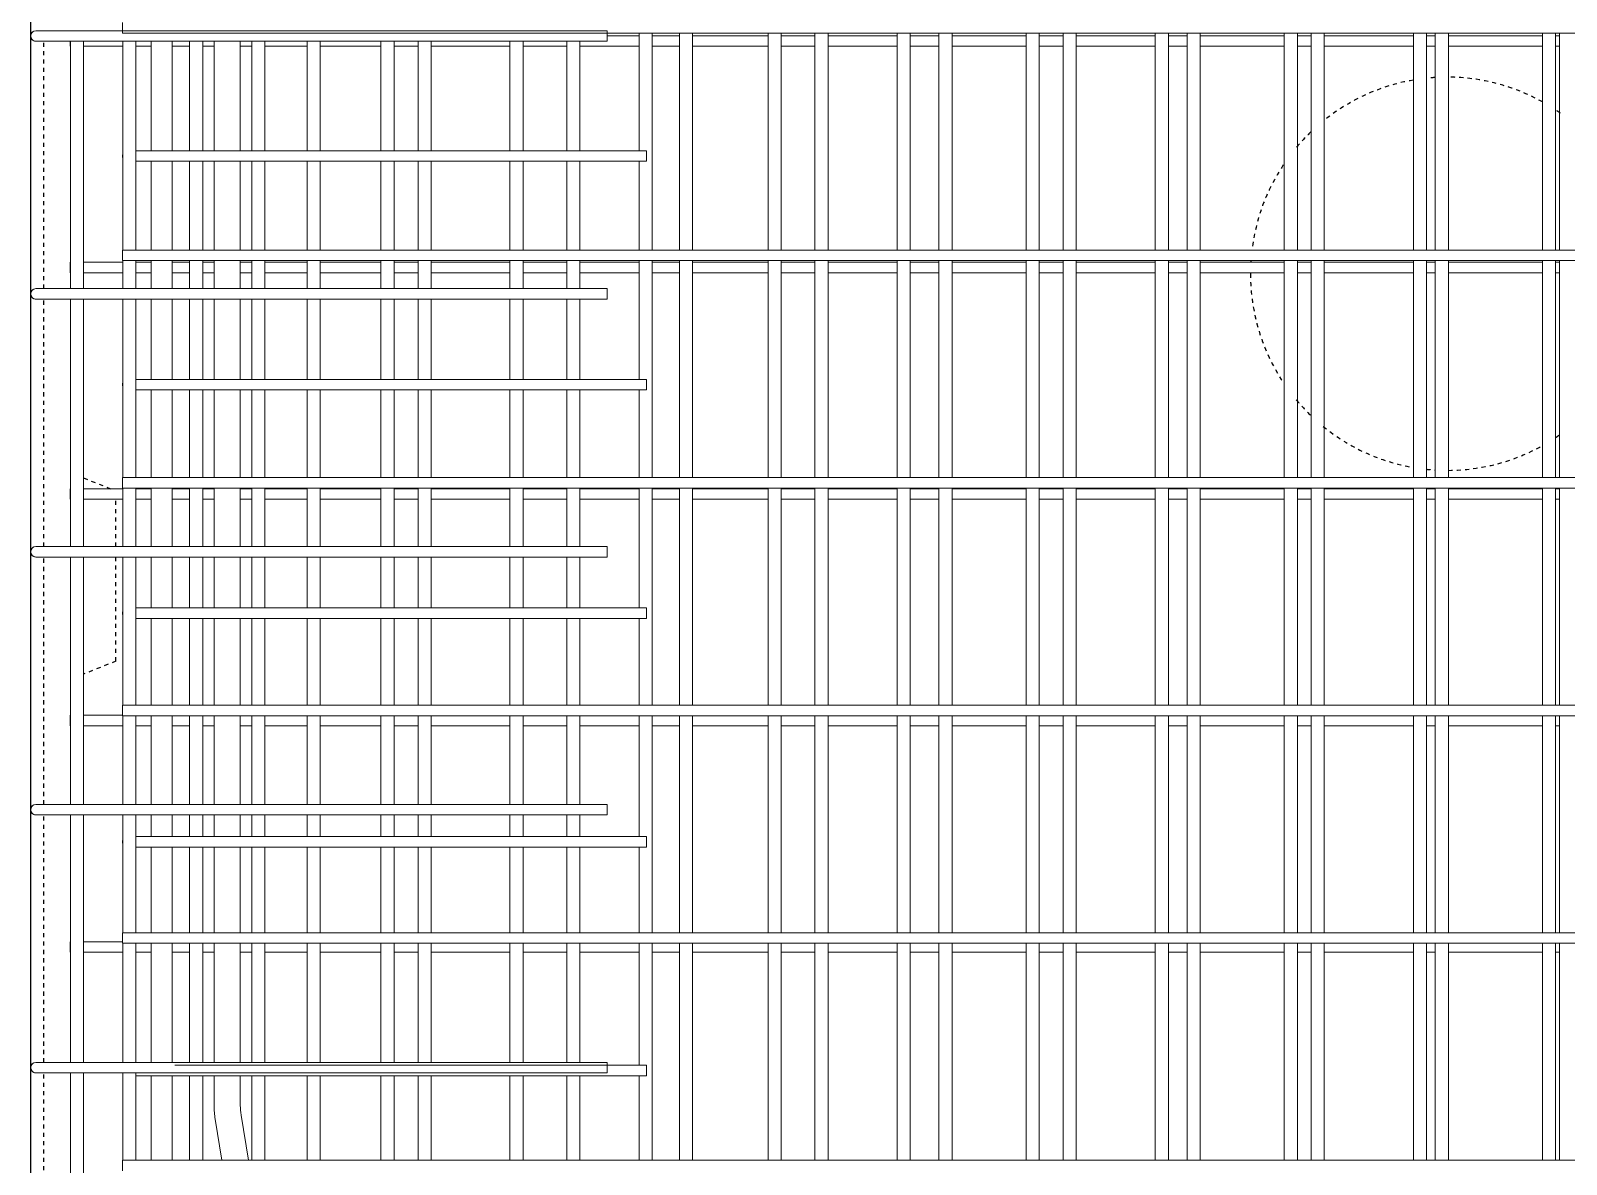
# Model space of a CAD drawing. Header units: millimetres. Extents: x -7118 to 5307, y -2677 to 10400.
# Drawn here: x -4296 to -3124, y 29 to 894 of the extents above; entities that cross this region are included whole.
import ezdxf

# ---------------------------------------------------------------- set-up
doc = ezdxf.new("R2010")
doc.units = ezdxf.units.MM
doc.linetypes.add('Dash', pattern=[6.36, 3.18, -3.18])
for name, color, linetype, lineweight in [('A-WALL', 113, 'Continuous', 25), ('A-WALL-HDLN', 110, 'Dash', 25), ('S-RBAR', 171, 'Continuous', 18)]:
    doc.layers.add(name, color=color, linetype=linetype, lineweight=lineweight)

msp = doc.modelspace()

# ---------------------------------------------------------------- linework, layer by layer
at = {"layer": 'A-WALL'}
msp.add_line((-4296.19617, -1395), (-4296.19617, 7060), dxfattribs=at)
at = {"layer": 'A-WALL-HDLN'}
for p, q in [((-4286.19359, 696.77778), (-4286.19359, 885.55556)), ((-4286.19359, 500), (-4286.19359, 688.77778)), ((-4255.84482, 552.35946), (-4235.18655, 544.09615)), ((-4231.19617, 500), (-4231.19617, 536.09615)), ((-4286.19359, 303.22222), (-4286.19359, 492)), ((-4231.19617, 412.5), (-4231.19617, 492)), ((-4231.19617, 412.5), (-4255.84482, 402.64054)), ((-4286.19359, 106.44444), (-4286.19359, 295.22222)), ((-4286.19359, -90.33333), (-4286.19359, 98.44444))]:
    msp.add_line(p, q, dxfattribs=at)
for start, end in [(99.92037944, 129.00152935), (93.45417978, 96.05667613), (60.90014315, 89.59047648), (54.80334377, 56.21981178), (133.82995648, 140.10618044), (146.39870918, 173.03242745), (176.12339009, 176.5989228), (179.68988545, 180), (180, 213.60129082), (219.89381956, 226.17004352), (230.99847065, 260.07962056), (270.40952352, 299.09985685), (303.78018822, 305.19665623), (263.94332387, 266.54582022)]:
    msp.add_arc((-3215.17501, 708.12044), 150, start, end, dxfattribs=at)
at = {"layer": 'S-RBAR'}
for p, q in [((-4272.19617, 893.55556), (-4292.19617, 893.55556)), ((-4272.19617, 893.55556), (-3856.19617, 893.55556)), ((-4226.19617, 891.75), (-4226.19617, 899.75)), ((-4226.19617, 891.75), (-2591.19617, 891.75)), ((-3856.19617, 885.55556), (-3856.19617, 893.55556)), ((-3831.87999, 801.94118), (-3831.87999, 891.75)), ((-3821.87999, 726.15385), (-3821.87999, 891.75)), ((-3801.0813, 726.15385), (-3801.0813, 891.75)), ((-3791.0813, 726.15385), (-3791.0813, 891.75)), ((-3733.37513, 726.15385), (-3733.37513, 891.75)), ((-3723.37513, 726.15385), (-3723.37513, 891.75)), ((-3697.6286, 726.15385), (-3697.6286, 891.75)), ((-3687.6286, 726.15385), (-3687.6286, 891.75)), ((-3634.87027, 726.15385), (-3634.87027, 891.75)), ((-3624.87027, 726.15385), (-3624.87027, 891.75)), ((-3602.9259, 726.15385), (-3602.9259, 891.75)), ((-3592.9259, 726.15385), (-3592.9259, 891.75)), ((-3536.36542, 726.15385), (-3536.36542, 891.75)), ((-3526.36542, 726.15385), (-3526.36542, 891.75)), ((-3508.2232, 726.15385), (-3508.2232, 891.75)), ((-3498.2232, 726.15385), (-3498.2232, 891.75)), ((-3437.86056, 726.15385), (-3437.86056, 891.75)), ((-3427.86056, 726.15385), (-3427.86056, 891.75)), ((-3413.52049, 726.15385), (-3413.52049, 891.75)), ((-3403.52049, 726.15385), (-3403.52049, 891.75)), ((-3339.3557, 726.15385), (-3339.3557, 891.75)), ((-3329.3557, 726.15385), (-3329.3557, 891.75)), ((-3318.81779, 726.15385), (-3318.81779, 891.75)), ((-3308.81779, 726.15385), (-3308.81779, 891.75)), ((-3240.85084, 726.15385), (-3240.85084, 891.75)), ((-3230.85084, 726.15385), (-3230.85084, 891.75)), ((-3224.11509, 726.15385), (-3224.11509, 891.75)), ((-3214.11509, 726.15385), (-3214.11509, 891.75)), ((-3142.34599, 726.15385), (-3142.34599, 891.75)), ((-3132.34599, 726.15385), (-3132.34599, 891.75)), ((-3129.41239, 726.15385), (-3129.41239, 891.75)), ((-4272.19617, 885.55556), (-4292.19617, 885.55556)), ((-4272.19617, 885.55556), (-3856.19617, 885.55556)), ((-4266.19617, 881.75), (-4266.19617, 885.55556)), ((-4265.84482, 696.77778), (-4265.84482, 885.55556)), ((-4255.84482, 696.77778), (-4255.84482, 885.55556)), ((-4255.84482, 881.75), (-4225.89942, 881.75)), ((-4225.89942, 726.15385), (-4225.89942, 885.55556)), ((-4215.89942, 726.15385), (-4215.89942, 885.55556)), ((-4215.89942, 881.75), (-4204.19617, 881.75)), ((-4204.19617, 801.94118), (-4204.19617, 885.55556)), ((-4188.19617, 801.94118), (-4188.19617, 885.55556)), ((-4188.19617, 881.75), (-4174.89211, 881.75)), ((-4174.89211, 801.94118), (-4174.89211, 885.55556)), ((-4164.89211, 801.94118), (-4164.89211, 885.55556)), ((-4164.89211, 881.75), (-4156.19617, 881.75)), ((-4156.19617, 801.94118), (-4156.19617, 885.55556)), ((-4136.19617, 801.94118), (-4136.19617, 885.55556)), ((-4136.19617, 881.75), (-4127.39456, 881.75)), ((-4127.39456, 801.94118), (-4127.39456, 885.55556)), ((-4117.39456, 801.94118), (-4117.39456, 885.55556)), ((-4117.39456, 881.75), (-4085.18941, 881.75)), ((-4085.18941, 801.94118), (-4085.18941, 885.55556)), ((-4075.18941, 801.94118), (-4075.18941, 885.55556)), ((-4075.18941, 881.75), (-4028.8897, 881.75)), ((-4028.8897, 801.94118), (-4028.8897, 885.55556)), ((-4018.8897, 801.94118), (-4018.8897, 885.55556)), ((-4018.8897, 881.75), (-4000.48671, 881.75)), ((-4000.48671, 801.94118), (-4000.48671, 885.55556)), ((-3990.48671, 801.94118), (-3990.48671, 885.55556)), ((-3990.48671, 881.75), (-3930.38485, 881.75)), ((-3930.38485, 801.94118), (-3930.38485, 885.55556)), ((-3920.38485, 801.94118), (-3920.38485, 885.55556)), ((-3920.38485, 881.75), (-3887.03401, 881.75)), ((-3887.03401, 801.94118), (-3887.03401, 885.55556)), ((-3877.03401, 801.94118), (-3877.03401, 885.55556)), ((-3877.03401, 881.75), (-3831.87999, 881.75)), ((-3856.19617, 889.75), (-3831.87999, 889.75)), ((-3821.87999, 889.75), (-3801.0813, 889.75)), ((-3821.87999, 881.75), (-3801.0813, 881.75)), ((-3791.0813, 889.75), (-3733.37513, 889.75)), ((-3791.0813, 881.75), (-3733.37513, 881.75)), ((-3723.37513, 889.75), (-3697.6286, 889.75)), ((-3723.37513, 881.75), (-3697.6286, 881.75)), ((-3687.6286, 889.75), (-3634.87027, 889.75)), ((-3687.6286, 881.75), (-3634.87027, 881.75)), ((-3624.87027, 889.75), (-3602.9259, 889.75)), ((-3624.87027, 881.75), (-3602.9259, 881.75)), ((-3592.9259, 889.75), (-3536.36542, 889.75)), ((-3592.9259, 881.75), (-3536.36542, 881.75)), ((-3526.36542, 889.75), (-3508.2232, 889.75)), ((-3526.36542, 881.75), (-3508.2232, 881.75)), ((-3498.2232, 889.75), (-3437.86056, 889.75)), ((-3498.2232, 881.75), (-3437.86056, 881.75)), ((-3427.86056, 889.75), (-3413.52049, 889.75)), ((-3427.86056, 881.75), (-3413.52049, 881.75)), ((-3403.52049, 889.75), (-3339.3557, 889.75)), ((-3403.52049, 881.75), (-3339.3557, 881.75)), ((-3329.3557, 889.75), (-3318.81779, 889.75)), ((-3329.3557, 881.75), (-3318.81779, 881.75)), ((-3308.81779, 889.75), (-3240.85084, 889.75)), ((-3308.81779, 881.75), (-3240.85084, 881.75)), ((-3230.85084, 889.75), (-3224.11509, 889.75)), ((-3230.85084, 881.75), (-3224.11509, 881.75)), ((-3214.11509, 889.75), (-3142.34599, 889.75)), ((-3214.11509, 881.75), (-3142.34599, 881.75)), ((-3132.34599, 889.75), (-3129.41239, 889.75)), ((-3132.34599, 881.75), (-3129.41239, 881.75)), ((-4186.19617, 801.94118), (-4216.26621, 801.94118)), ((-4186.19617, 801.94118), (-3826.19617, 801.94118)), ((-3826.19617, 793.94118), (-3826.19617, 801.94118)), ((-4186.19617, 793.94118), (-4216.26621, 793.94118)), ((-4204.19617, 726.15385), (-4204.19617, 793.94118)), ((-4188.19617, 726.15385), (-4188.19617, 793.94118)), ((-4186.19617, 793.94118), (-3826.19617, 793.94118)), ((-4174.89211, 726.15385), (-4174.89211, 793.94118)), ((-4164.89211, 726.15385), (-4164.89211, 793.94118)), ((-4156.19617, 726.15385), (-4156.19617, 793.94118)), ((-4136.19617, 726.15385), (-4136.19617, 793.94118)), ((-4127.39456, 726.15385), (-4127.39456, 793.94118)), ((-4117.39456, 726.15385), (-4117.39456, 793.94118)), ((-4085.18941, 726.15385), (-4085.18941, 793.94118)), ((-4075.18941, 726.15385), (-4075.18941, 793.94118)), ((-4028.8897, 726.15385), (-4028.8897, 793.94118)), ((-4018.8897, 726.15385), (-4018.8897, 793.94118)), ((-4000.48671, 726.15385), (-4000.48671, 793.94118)), ((-3990.48671, 726.15385), (-3990.48671, 793.94118)), ((-3930.38485, 726.15385), (-3930.38485, 793.94118)), ((-3920.38485, 726.15385), (-3920.38485, 793.94118)), ((-3887.03401, 726.15385), (-3887.03401, 793.94118)), ((-3877.03401, 726.15385), (-3877.03401, 793.94118)), ((-3831.87999, 726.15385), (-3831.87999, 793.94118)), ((-4266.19617, 708.92308), (-4266.19617, 716.92308)), ((-4255.84482, 716.92308), (-4225.89942, 716.92308)), ((-4226.19617, 726.15385), (-2591.19617, 726.15385)), ((-4226.19617, 718.15385), (-4226.19617, 726.15385)), ((-4226.19617, 718.15385), (-2591.19617, 718.15385)), ((-4225.89942, 696.77778), (-4225.89942, 718.15385)), ((-4215.89942, 696.77778), (-4215.89942, 718.15385)), ((-4215.89942, 716.92308), (-4204.19617, 716.92308)), ((-4204.19617, 696.77778), (-4204.19617, 718.15385)), ((-4188.19617, 696.77778), (-4188.19617, 718.15385)), ((-4188.19617, 716.92308), (-4174.89211, 716.92308)), ((-4174.89211, 696.77778), (-4174.89211, 718.15385)), ((-4164.89211, 696.77778), (-4164.89211, 718.15385)), ((-4164.89211, 716.92308), (-4156.19617, 716.92308)), ((-4156.19617, 696.77778), (-4156.19617, 718.15385)), ((-4136.19617, 696.77778), (-4136.19617, 718.15385)), ((-4136.19617, 716.92308), (-4127.39456, 716.92308)), ((-4127.39456, 696.77778), (-4127.39456, 718.15385)), ((-4117.39456, 696.77778), (-4117.39456, 718.15385)), ((-4117.39456, 716.92308), (-4085.18941, 716.92308)), ((-4085.18941, 696.77778), (-4085.18941, 718.15385)), ((-4075.18941, 696.77778), (-4075.18941, 718.15385)), ((-4075.18941, 716.92308), (-4028.8897, 716.92308)), ((-4028.8897, 696.77778), (-4028.8897, 718.15385)), ((-4018.8897, 696.77778), (-4018.8897, 718.15385)), ((-4018.8897, 716.92308), (-4000.48671, 716.92308)), ((-4000.48671, 696.77778), (-4000.48671, 718.15385)), ((-3990.48671, 696.77778), (-3990.48671, 718.15385)), ((-3990.48671, 716.92308), (-3930.38485, 716.92308)), ((-3930.38485, 696.77778), (-3930.38485, 718.15385)), ((-3920.38485, 696.77778), (-3920.38485, 718.15385)), ((-3920.38485, 716.92308), (-3887.03401, 716.92308)), ((-3887.03401, 696.77778), (-3887.03401, 718.15385)), ((-3877.03401, 696.77778), (-3877.03401, 718.15385)), ((-3877.03401, 716.92308), (-3831.87999, 716.92308)), ((-3831.87999, 627.52941), (-3831.87999, 718.15385)), ((-3821.87999, 552.55769), (-3821.87999, 718.15385)), ((-3821.87999, 716.92308), (-3801.0813, 716.92308)), ((-3801.0813, 552.55769), (-3801.0813, 718.15385)), ((-3791.0813, 552.55769), (-3791.0813, 718.15385)), ((-3791.0813, 716.92308), (-3733.37513, 716.92308)), ((-3733.37513, 552.55769), (-3733.37513, 718.15385)), ((-3723.37513, 552.55769), (-3723.37513, 718.15385)), ((-3723.37513, 716.92308), (-3697.6286, 716.92308)), ((-3697.6286, 552.55769), (-3697.6286, 718.15385)), ((-3687.6286, 552.55769), (-3687.6286, 718.15385)), ((-3687.6286, 716.92308), (-3634.87027, 716.92308)), ((-3634.87027, 552.55769), (-3634.87027, 718.15385)), ((-3624.87027, 552.55769), (-3624.87027, 718.15385)), ((-3624.87027, 716.92308), (-3602.9259, 716.92308)), ((-3602.9259, 552.55769), (-3602.9259, 718.15385)), ((-3592.9259, 552.55769), (-3592.9259, 718.15385)), ((-3592.9259, 716.92308), (-3536.36542, 716.92308)), ((-3536.36542, 552.55769), (-3536.36542, 718.15385)), ((-3526.36542, 552.55769), (-3526.36542, 718.15385)), ((-3526.36542, 716.92308), (-3508.2232, 716.92308)), ((-3508.2232, 552.55769), (-3508.2232, 718.15385)), ((-3498.2232, 552.55769), (-3498.2232, 718.15385)), ((-3498.2232, 716.92308), (-3437.86056, 716.92308)), ((-3437.86056, 552.55769), (-3437.86056, 718.15385)), ((-3427.86056, 552.55769), (-3427.86056, 718.15385)), ((-3427.86056, 716.92308), (-3413.52049, 716.92308)), ((-3413.52049, 552.55769), (-3413.52049, 718.15385)), ((-3403.52049, 552.55769), (-3403.52049, 718.15385)), ((-3403.52049, 716.92308), (-3339.3557, 716.92308)), ((-3339.3557, 552.55769), (-3339.3557, 718.15385)), ((-3329.3557, 552.55769), (-3329.3557, 718.15385)), ((-3329.3557, 716.92308), (-3318.81779, 716.92308)), ((-3318.81779, 552.55769), (-3318.81779, 718.15385)), ((-3308.81779, 552.55769), (-3308.81779, 718.15385)), ((-3308.81779, 716.92308), (-3240.85084, 716.92308)), ((-3240.85084, 552.55769), (-3240.85084, 718.15385)), ((-3230.85084, 552.55769), (-3230.85084, 718.15385)), ((-3230.85084, 716.92308), (-3224.11509, 716.92308)), ((-3224.11509, 552.55769), (-3224.11509, 718.15385)), ((-3214.11509, 552.55769), (-3214.11509, 718.15385)), ((-3214.11509, 716.92308), (-3142.34599, 716.92308)), ((-3142.34599, 552.55769), (-3142.34599, 718.15385)), ((-3132.34599, 552.55769), (-3132.34599, 718.15385)), ((-3132.34599, 716.92308), (-3129.41239, 716.92308)), ((-3129.41239, 552.55769), (-3129.41239, 718.15385)), ((-4255.84482, 708.92308), (-4225.89942, 708.92308)), ((-4215.89942, 708.92308), (-4204.19617, 708.92308)), ((-4188.19617, 708.92308), (-4174.89211, 708.92308)), ((-4164.89211, 708.92308), (-4156.19617, 708.92308)), ((-4136.19617, 708.92308), (-4127.39456, 708.92308)), ((-4117.39456, 708.92308), (-4085.18941, 708.92308)), ((-4075.18941, 708.92308), (-4028.8897, 708.92308)), ((-4018.8897, 708.92308), (-4000.48671, 708.92308)), ((-3990.48671, 708.92308), (-3930.38485, 708.92308)), ((-3920.38485, 708.92308), (-3887.03401, 708.92308)), ((-3877.03401, 708.92308), (-3831.87999, 708.92308)), ((-3821.87999, 708.92308), (-3801.0813, 708.92308)), ((-3791.0813, 708.92308), (-3733.37513, 708.92308)), ((-3723.37513, 708.92308), (-3697.6286, 708.92308)), ((-3687.6286, 708.92308), (-3634.87027, 708.92308)), ((-3624.87027, 708.92308), (-3602.9259, 708.92308)), ((-3592.9259, 708.92308), (-3536.36542, 708.92308)), ((-3526.36542, 708.92308), (-3508.2232, 708.92308)), ((-3498.2232, 708.92308), (-3437.86056, 708.92308)), ((-3427.86056, 708.92308), (-3413.52049, 708.92308)), ((-3403.52049, 708.92308), (-3339.3557, 708.92308)), ((-3329.3557, 708.92308), (-3318.81779, 708.92308)), ((-3308.81779, 708.92308), (-3240.85084, 708.92308)), ((-3230.85084, 708.92308), (-3224.11509, 708.92308)), ((-3214.11509, 708.92308), (-3142.34599, 708.92308)), ((-3132.34599, 708.92308), (-3129.41239, 708.92308)), ((-4272.19617, 696.77778), (-4292.19617, 696.77778)), ((-4272.19617, 696.77778), (-3856.19617, 696.77778)), ((-3856.19617, 688.77778), (-3856.19617, 696.77778)), ((-4272.19617, 688.77778), (-4292.19617, 688.77778)), ((-4272.19617, 688.77778), (-3856.19617, 688.77778)), ((-4265.84482, 500), (-4265.84482, 688.77778)), ((-4255.84482, 500), (-4255.84482, 688.77778)), ((-4225.89942, 552.55769), (-4225.89942, 688.77778)), ((-4215.89942, 552.55769), (-4215.89942, 688.77778)), ((-4204.19617, 627.52941), (-4204.19617, 688.77778)), ((-4188.19617, 627.52941), (-4188.19617, 688.77778)), ((-4174.89211, 627.52941), (-4174.89211, 688.77778)), ((-4164.89211, 627.52941), (-4164.89211, 688.77778)), ((-4156.19617, 627.52941), (-4156.19617, 688.77778)), ((-4136.19617, 627.52941), (-4136.19617, 688.77778)), ((-4127.39456, 627.52941), (-4127.39456, 688.77778)), ((-4117.39456, 627.52941), (-4117.39456, 688.77778)), ((-4085.18941, 627.52941), (-4085.18941, 688.77778)), ((-4075.18941, 627.52941), (-4075.18941, 688.77778)), ((-4028.8897, 627.52941), (-4028.8897, 688.77778)), ((-4018.8897, 627.52941), (-4018.8897, 688.77778)), ((-4000.48671, 627.52941), (-4000.48671, 688.77778)), ((-3990.48671, 627.52941), (-3990.48671, 688.77778)), ((-3930.38485, 627.52941), (-3930.38485, 688.77778)), ((-3920.38485, 627.52941), (-3920.38485, 688.77778)), ((-3887.03401, 627.52941), (-3887.03401, 688.77778)), ((-3877.03401, 627.52941), (-3877.03401, 688.77778)), ((-4186.19617, 627.52941), (-4216.26621, 627.52941)), ((-4186.19617, 627.52941), (-3826.19617, 627.52941)), ((-3826.19617, 619.52941), (-3826.19617, 627.52941)), ((-4186.19617, 619.52941), (-4216.26621, 619.52941)), ((-4204.19617, 552.55769), (-4204.19617, 619.52941)), ((-4188.19617, 552.55769), (-4188.19617, 619.52941)), ((-4186.19617, 619.52941), (-3826.19617, 619.52941)), ((-4174.89211, 552.55769), (-4174.89211, 619.52941)), ((-4164.89211, 552.55769), (-4164.89211, 619.52941)), ((-4156.19617, 552.55769), (-4156.19617, 619.52941)), ((-4136.19617, 552.55769), (-4136.19617, 619.52941)), ((-4127.39456, 552.55769), (-4127.39456, 619.52941)), ((-4117.39456, 552.55769), (-4117.39456, 619.52941)), ((-4085.18941, 552.55769), (-4085.18941, 619.52941)), ((-4075.18941, 552.55769), (-4075.18941, 619.52941)), ((-4028.8897, 552.55769), (-4028.8897, 619.52941)), ((-4018.8897, 552.55769), (-4018.8897, 619.52941)), ((-4000.48671, 552.55769), (-4000.48671, 619.52941)), ((-3990.48671, 552.55769), (-3990.48671, 619.52941)), ((-3930.38485, 552.55769), (-3930.38485, 619.52941)), ((-3920.38485, 552.55769), (-3920.38485, 619.52941)), ((-3887.03401, 552.55769), (-3887.03401, 619.52941)), ((-3877.03401, 552.55769), (-3877.03401, 619.52941)), ((-3831.87999, 552.55769), (-3831.87999, 619.52941)), ((-4226.19617, 552.55769), (-2591.19617, 552.55769)), ((-4226.19617, 544.55769), (-4226.19617, 552.55769)), ((-4266.19617, 536.09615), (-4266.19617, 544.09615)), ((-4255.84482, 544.09615), (-4225.89942, 544.09615)), ((-4226.19617, 544.55769), (-2591.19617, 544.55769)), ((-4225.89942, 500), (-4225.89942, 544.55769)), ((-4215.89942, 500), (-4215.89942, 544.55769)), ((-4215.89942, 544.09615), (-4204.19617, 544.09615)), ((-4204.19617, 500), (-4204.19617, 544.55769)), ((-4188.19617, 500), (-4188.19617, 544.55769)), ((-4188.19617, 544.09615), (-4174.89211, 544.09615)), ((-4174.89211, 500), (-4174.89211, 544.55769)), ((-4164.89211, 500), (-4164.89211, 544.55769)), ((-4164.89211, 544.09615), (-4156.19617, 544.09615)), ((-4156.19617, 500), (-4156.19617, 544.55769)), ((-4136.19617, 500), (-4136.19617, 544.55769)), ((-4136.19617, 544.09615), (-4127.39456, 544.09615)), ((-4127.39456, 500), (-4127.39456, 544.55769)), ((-4117.39456, 500), (-4117.39456, 544.55769)), ((-4117.39456, 544.09615), (-4085.18941, 544.09615)), ((-4085.18941, 500), (-4085.18941, 544.55769)), ((-4075.18941, 500), (-4075.18941, 544.55769)), ((-4075.18941, 544.09615), (-4028.8897, 544.09615)), ((-4028.8897, 500), (-4028.8897, 544.55769)), ((-4018.8897, 500), (-4018.8897, 544.55769)), ((-4018.8897, 544.09615), (-4000.48671, 544.09615)), ((-4000.48671, 500), (-4000.48671, 544.55769)), ((-3990.48671, 500), (-3990.48671, 544.55769)), ((-3990.48671, 544.09615), (-3930.38485, 544.09615)), ((-3930.38485, 500), (-3930.38485, 544.55769)), ((-3920.38485, 500), (-3920.38485, 544.55769)), ((-3920.38485, 544.09615), (-3887.03401, 544.09615)), ((-3887.03401, 500), (-3887.03401, 544.55769)), ((-3877.03401, 500), (-3877.03401, 544.55769)), ((-3877.03401, 544.09615), (-3831.87999, 544.09615)), ((-3831.87999, 453.11765), (-3831.87999, 544.55769)), ((-3821.87999, 378.96154), (-3821.87999, 544.55769)), ((-3821.87999, 544.09615), (-3801.0813, 544.09615)), ((-3801.0813, 378.96154), (-3801.0813, 544.55769)), ((-3791.0813, 378.96154), (-3791.0813, 544.55769)), ((-3791.0813, 544.09615), (-3733.37513, 544.09615)), ((-3733.37513, 378.96154), (-3733.37513, 544.55769)), ((-3723.37513, 378.96154), (-3723.37513, 544.55769)), ((-3723.37513, 544.09615), (-3697.6286, 544.09615)), ((-3697.6286, 378.96154), (-3697.6286, 544.55769)), ((-3687.6286, 378.96154), (-3687.6286, 544.55769)), ((-3687.6286, 544.09615), (-3634.87027, 544.09615)), ((-3634.87027, 378.96154), (-3634.87027, 544.55769)), ((-3624.87027, 378.96154), (-3624.87027, 544.55769)), ((-3624.87027, 544.09615), (-3602.9259, 544.09615)), ((-3602.9259, 378.96154), (-3602.9259, 544.55769)), ((-3592.9259, 378.96154), (-3592.9259, 544.55769)), ((-3592.9259, 544.09615), (-3536.36542, 544.09615)), ((-3536.36542, 378.96154), (-3536.36542, 544.55769)), ((-3526.36542, 378.96154), (-3526.36542, 544.55769)), ((-3526.36542, 544.09615), (-3508.2232, 544.09615)), ((-3508.2232, 378.96154), (-3508.2232, 544.55769)), ((-3498.2232, 378.96154), (-3498.2232, 544.55769)), ((-3498.2232, 544.09615), (-3437.86056, 544.09615)), ((-3437.86056, 378.96154), (-3437.86056, 544.55769)), ((-3427.86056, 378.96154), (-3427.86056, 544.55769)), ((-3427.86056, 544.09615), (-3413.52049, 544.09615)), ((-3413.52049, 378.96154), (-3413.52049, 544.55769)), ((-3403.52049, 378.96154), (-3403.52049, 544.55769)), ((-3403.52049, 544.09615), (-3339.3557, 544.09615)), ((-3339.3557, 378.96154), (-3339.3557, 544.55769)), ((-3329.3557, 378.96154), (-3329.3557, 544.55769)), ((-3329.3557, 544.09615), (-3318.81779, 544.09615)), ((-3318.81779, 378.96154), (-3318.81779, 544.55769)), ((-3308.81779, 378.96154), (-3308.81779, 544.55769)), ((-3308.81779, 544.09615), (-3240.85084, 544.09615)), ((-3240.85084, 378.96154), (-3240.85084, 544.55769)), ((-3230.85084, 378.96154), (-3230.85084, 544.55769)), ((-3230.85084, 544.09615), (-3224.11509, 544.09615)), ((-3224.11509, 378.96154), (-3224.11509, 544.55769)), ((-3214.11509, 378.96154), (-3214.11509, 544.55769)), ((-3214.11509, 544.09615), (-3142.34599, 544.09615)), ((-3142.34599, 378.96154), (-3142.34599, 544.55769)), ((-3132.34599, 378.96154), (-3132.34599, 544.55769)), ((-3132.34599, 544.09615), (-3129.41239, 544.09615)), ((-3129.41239, 378.96154), (-3129.41239, 544.55769)), ((-4255.84482, 536.09615), (-4225.89942, 536.09615)), ((-4215.89942, 536.09615), (-4204.19617, 536.09615)), ((-4188.19617, 536.09615), (-4174.89211, 536.09615)), ((-4164.89211, 536.09615), (-4156.19617, 536.09615)), ((-4136.19617, 536.09615), (-4127.39456, 536.09615)), ((-4117.39456, 536.09615), (-4085.18941, 536.09615)), ((-4075.18941, 536.09615), (-4028.8897, 536.09615)), ((-4018.8897, 536.09615), (-4000.48671, 536.09615)), ((-3990.48671, 536.09615), (-3930.38485, 536.09615)), ((-3920.38485, 536.09615), (-3887.03401, 536.09615)), ((-3877.03401, 536.09615), (-3831.87999, 536.09615)), ((-3821.87999, 536.09615), (-3801.0813, 536.09615)), ((-3791.0813, 536.09615), (-3733.37513, 536.09615)), ((-3723.37513, 536.09615), (-3697.6286, 536.09615)), ((-3687.6286, 536.09615), (-3634.87027, 536.09615)), ((-3624.87027, 536.09615), (-3602.9259, 536.09615)), ((-3592.9259, 536.09615), (-3536.36542, 536.09615)), ((-3526.36542, 536.09615), (-3508.2232, 536.09615)), ((-3498.2232, 536.09615), (-3437.86056, 536.09615)), ((-3427.86056, 536.09615), (-3413.52049, 536.09615)), ((-3403.52049, 536.09615), (-3339.3557, 536.09615)), ((-3329.3557, 536.09615), (-3318.81779, 536.09615)), ((-3308.81779, 536.09615), (-3240.85084, 536.09615)), ((-3230.85084, 536.09615), (-3224.11509, 536.09615)), ((-3214.11509, 536.09615), (-3142.34599, 536.09615)), ((-3132.34599, 536.09615), (-3129.41239, 536.09615)), ((-4272.19617, 500), (-4292.19617, 500)), ((-4272.19617, 500), (-3856.19617, 500)), ((-3856.19617, 492), (-3856.19617, 500)), ((-4272.19617, 492), (-4292.19617, 492)), ((-4272.19617, 492), (-3856.19617, 492)), ((-4265.84482, 303.22222), (-4265.84482, 492)), ((-4255.84482, 303.22222), (-4255.84482, 492)), ((-4225.89942, 378.96154), (-4225.89942, 492)), ((-4215.89942, 378.96154), (-4215.89942, 492)), ((-4204.19617, 453.11765), (-4204.19617, 492)), ((-4188.19617, 453.11765), (-4188.19617, 492)), ((-4174.89211, 453.11765), (-4174.89211, 492)), ((-4164.89211, 453.11765), (-4164.89211, 492)), ((-4156.19617, 453.11765), (-4156.19617, 492)), ((-4136.19617, 453.11765), (-4136.19617, 492)), ((-4127.39456, 453.11765), (-4127.39456, 492)), ((-4117.39456, 453.11765), (-4117.39456, 492)), ((-4085.18941, 453.11765), (-4085.18941, 492)), ((-4075.18941, 453.11765), (-4075.18941, 492)), ((-4028.8897, 453.11765), (-4028.8897, 492)), ((-4018.8897, 453.11765), (-4018.8897, 492)), ((-4000.48671, 453.11765), (-4000.48671, 492)), ((-3990.48671, 453.11765), (-3990.48671, 492)), ((-3930.38485, 453.11765), (-3930.38485, 492)), ((-3920.38485, 453.11765), (-3920.38485, 492)), ((-3887.03401, 453.11765), (-3887.03401, 492)), ((-3877.03401, 453.11765), (-3877.03401, 492)), ((-4186.19617, 453.11765), (-4216.26621, 453.11765)), ((-4186.19617, 453.11765), (-3826.19617, 453.11765)), ((-3826.19617, 445.11765), (-3826.19617, 453.11765)), ((-4186.19617, 445.11765), (-4216.26621, 445.11765)), ((-4204.19617, 378.96154), (-4204.19617, 445.11765)), ((-4188.19617, 378.96154), (-4188.19617, 445.11765)), ((-4186.19617, 445.11765), (-3826.19617, 445.11765)), ((-4174.89211, 378.96154), (-4174.89211, 445.11765)), ((-4164.89211, 378.96154), (-4164.89211, 445.11765)), ((-4156.19617, 378.96154), (-4156.19617, 445.11765)), ((-4136.19617, 378.96154), (-4136.19617, 445.11765)), ((-4127.39456, 378.96154), (-4127.39456, 445.11765)), ((-4117.39456, 378.96154), (-4117.39456, 445.11765)), ((-4085.18941, 378.96154), (-4085.18941, 445.11765)), ((-4075.18941, 378.96154), (-4075.18941, 445.11765)), ((-4028.8897, 378.96154), (-4028.8897, 445.11765)), ((-4018.8897, 378.96154), (-4018.8897, 445.11765)), ((-4000.48671, 378.96154), (-4000.48671, 445.11765)), ((-3990.48671, 378.96154), (-3990.48671, 445.11765)), ((-3930.38485, 378.96154), (-3930.38485, 445.11765)), ((-3920.38485, 378.96154), (-3920.38485, 445.11765)), ((-3887.03401, 378.96154), (-3887.03401, 445.11765)), ((-3877.03401, 378.96154), (-3877.03401, 445.11765)), ((-3831.87999, 378.96154), (-3831.87999, 445.11765)), ((-4226.19617, 378.96154), (-2591.19617, 378.96154)), ((-4226.19617, 370.96154), (-4226.19617, 378.96154)), ((-4266.19617, 363.26923), (-4266.19617, 371.26923)), ((-4255.84482, 371.26923), (-4226.19617, 371.26923)), ((-4226.19617, 370.96154), (-2591.19617, 370.96154)), ((-4225.89942, 303.22222), (-4225.89942, 370.96154)), ((-4215.89942, 303.22222), (-4215.89942, 370.96154)), ((-4204.19617, 303.22222), (-4204.19617, 370.96154)), ((-4188.19617, 303.22222), (-4188.19617, 370.96154)), ((-4174.89211, 303.22222), (-4174.89211, 370.96154)), ((-4164.89211, 303.22222), (-4164.89211, 370.96154)), ((-4156.19617, 303.22222), (-4156.19617, 370.96154)), ((-4136.19617, 303.22222), (-4136.19617, 370.96154)), ((-4127.39456, 303.22222), (-4127.39456, 370.96154)), ((-4117.39456, 303.22222), (-4117.39456, 370.96154)), ((-4085.18941, 303.22222), (-4085.18941, 370.96154)), ((-4075.18941, 303.22222), (-4075.18941, 370.96154)), ((-4028.8897, 303.22222), (-4028.8897, 370.96154)), ((-4018.8897, 303.22222), (-4018.8897, 370.96154)), ((-4000.48671, 303.22222), (-4000.48671, 370.96154)), ((-3990.48671, 303.22222), (-3990.48671, 370.96154)), ((-3930.38485, 303.22222), (-3930.38485, 370.96154)), ((-3920.38485, 303.22222), (-3920.38485, 370.96154)), ((-3887.03401, 303.22222), (-3887.03401, 370.96154)), ((-3877.03401, 303.22222), (-3877.03401, 370.96154)), ((-3831.87999, 278.70588), (-3831.87999, 370.96154)), ((-3821.87999, 205.36538), (-3821.87999, 370.96154)), ((-3801.0813, 205.36538), (-3801.0813, 370.96154)), ((-3791.0813, 205.36538), (-3791.0813, 370.96154)), ((-3733.37513, 205.36538), (-3733.37513, 370.96154)), ((-3723.37513, 205.36538), (-3723.37513, 370.96154)), ((-3697.6286, 205.36538), (-3697.6286, 370.96154)), ((-3687.6286, 205.36538), (-3687.6286, 370.96154)), ((-3634.87027, 205.36538), (-3634.87027, 370.96154)), ((-3624.87027, 205.36538), (-3624.87027, 370.96154)), ((-3602.9259, 205.36538), (-3602.9259, 370.96154)), ((-3592.9259, 205.36538), (-3592.9259, 370.96154)), ((-3536.36542, 205.36538), (-3536.36542, 370.96154)), ((-3526.36542, 205.36538), (-3526.36542, 370.96154)), ((-3508.2232, 205.36538), (-3508.2232, 370.96154)), ((-3498.2232, 205.36538), (-3498.2232, 370.96154)), ((-3437.86056, 205.36538), (-3437.86056, 370.96154)), ((-3427.86056, 205.36538), (-3427.86056, 370.96154)), ((-3413.52049, 205.36538), (-3413.52049, 370.96154)), ((-3403.52049, 205.36538), (-3403.52049, 370.96154)), ((-3339.3557, 205.36538), (-3339.3557, 370.96154)), ((-3329.3557, 205.36538), (-3329.3557, 370.96154)), ((-3318.81779, 205.36538), (-3318.81779, 370.96154)), ((-3308.81779, 205.36538), (-3308.81779, 370.96154)), ((-3240.85084, 205.36538), (-3240.85084, 370.96154)), ((-3230.85084, 205.36538), (-3230.85084, 370.96154)), ((-3224.11509, 205.36538), (-3224.11509, 370.96154)), ((-3214.11509, 205.36538), (-3214.11509, 370.96154)), ((-3142.34599, 205.36538), (-3142.34599, 370.96154)), ((-3132.34599, 205.36538), (-3132.34599, 370.96154)), ((-3129.41239, 205.36538), (-3129.41239, 370.96154)), ((-4255.84482, 363.26923), (-4225.89942, 363.26923)), ((-4215.89942, 363.26923), (-4204.19617, 363.26923)), ((-4188.19617, 363.26923), (-4174.89211, 363.26923)), ((-4164.89211, 363.26923), (-4156.19617, 363.26923)), ((-4136.19617, 363.26923), (-4127.39456, 363.26923)), ((-4117.39456, 363.26923), (-4085.18941, 363.26923)), ((-4075.18941, 363.26923), (-4028.8897, 363.26923)), ((-4018.8897, 363.26923), (-4000.48671, 363.26923)), ((-3990.48671, 363.26923), (-3930.38485, 363.26923)), ((-3920.38485, 363.26923), (-3887.03401, 363.26923)), ((-3877.03401, 363.26923), (-3831.87999, 363.26923)), ((-3821.87999, 363.26923), (-3801.0813, 363.26923)), ((-3791.0813, 363.26923), (-3733.37513, 363.26923)), ((-3723.37513, 363.26923), (-3697.6286, 363.26923)), ((-3687.6286, 363.26923), (-3634.87027, 363.26923)), ((-3624.87027, 363.26923), (-3602.9259, 363.26923)), ((-3592.9259, 363.26923), (-3536.36542, 363.26923)), ((-3526.36542, 363.26923), (-3508.2232, 363.26923)), ((-3498.2232, 363.26923), (-3437.86056, 363.26923)), ((-3427.86056, 363.26923), (-3413.52049, 363.26923)), ((-3403.52049, 363.26923), (-3339.3557, 363.26923)), ((-3329.3557, 363.26923), (-3318.81779, 363.26923)), ((-3308.81779, 363.26923), (-3240.85084, 363.26923)), ((-3230.85084, 363.26923), (-3224.11509, 363.26923)), ((-3214.11509, 363.26923), (-3142.34599, 363.26923)), ((-3132.34599, 363.26923), (-3129.41239, 363.26923)), ((-4272.19617, 303.22222), (-4292.19617, 303.22222)), ((-4272.19617, 295.22222), (-4292.19617, 295.22222)), ((-4272.19617, 303.22222), (-3856.19617, 303.22222)), ((-4272.19617, 295.22222), (-3856.19617, 295.22222)), ((-4265.84482, 106.44444), (-4265.84482, 295.22222)), ((-4255.84482, 106.44444), (-4255.84482, 295.22222)), ((-4225.89942, 205.36538), (-4225.89942, 295.22222)), ((-4215.89942, 205.36538), (-4215.89942, 295.22222)), ((-4204.19617, 278.70588), (-4204.19617, 295.22222)), ((-4188.19617, 278.70588), (-4188.19617, 295.22222)), ((-4174.89211, 278.70588), (-4174.89211, 295.22222)), ((-4164.89211, 278.70588), (-4164.89211, 295.22222)), ((-4156.19617, 278.70588), (-4156.19617, 295.22222)), ((-4136.19617, 278.70588), (-4136.19617, 295.22222)), ((-4127.39456, 278.70588), (-4127.39456, 295.22222)), ((-4117.39456, 278.70588), (-4117.39456, 295.22222)), ((-4085.18941, 278.70588), (-4085.18941, 295.22222)), ((-4075.18941, 278.70588), (-4075.18941, 295.22222)), ((-4028.8897, 278.70588), (-4028.8897, 295.22222)), ((-4018.8897, 278.70588), (-4018.8897, 295.22222)), ((-4000.48671, 278.70588), (-4000.48671, 295.22222)), ((-3990.48671, 278.70588), (-3990.48671, 295.22222)), ((-3930.38485, 278.70588), (-3930.38485, 295.22222)), ((-3920.38485, 278.70588), (-3920.38485, 295.22222)), ((-3887.03401, 278.70588), (-3887.03401, 295.22222)), ((-3877.03401, 278.70588), (-3877.03401, 295.22222)), ((-3856.19617, 295.22222), (-3856.19617, 303.22222)), ((-4186.19617, 278.70588), (-4216.26621, 278.70588)), ((-4186.19617, 270.70588), (-4216.26621, 270.70588)), ((-4204.19617, 205.36538), (-4204.19617, 270.70588)), ((-4188.19617, 205.36538), (-4188.19617, 270.70588)), ((-4186.19617, 278.70588), (-3826.19617, 278.70588)), ((-4186.19617, 270.70588), (-3826.19617, 270.70588)), ((-4174.89211, 205.36538), (-4174.89211, 270.70588)), ((-4164.89211, 205.36538), (-4164.89211, 270.70588)), ((-4156.19617, 205.36538), (-4156.19617, 270.70588)), ((-4136.19617, 205.36538), (-4136.19617, 270.70588)), ((-4127.39456, 205.36538), (-4127.39456, 270.70588)), ((-4117.39456, 205.36538), (-4117.39456, 270.70588)), ((-4085.18941, 205.36538), (-4085.18941, 270.70588)), ((-4075.18941, 205.36538), (-4075.18941, 270.70588)), ((-4028.8897, 205.36538), (-4028.8897, 270.70588)), ((-4018.8897, 205.36538), (-4018.8897, 270.70588)), ((-4000.48671, 205.36538), (-4000.48671, 270.70588)), ((-3990.48671, 205.36538), (-3990.48671, 270.70588)), ((-3930.38485, 205.36538), (-3930.38485, 270.70588)), ((-3920.38485, 205.36538), (-3920.38485, 270.70588)), ((-3887.03401, 205.36538), (-3887.03401, 270.70588)), ((-3877.03401, 205.36538), (-3877.03401, 270.70588)), ((-3831.87999, 205.36538), (-3831.87999, 270.70588)), ((-3826.19617, 270.70588), (-3826.19617, 278.70588)), ((-4226.19617, 205.36538), (-2591.19617, 205.36538)), ((-4226.19617, 197.36538), (-4226.19617, 205.36538)), ((-4266.19617, 190.44231), (-4266.19617, 198.44231)), ((-4255.84482, 198.44231), (-4226.19617, 198.44231)), ((-4255.84482, 190.44231), (-4225.89942, 190.44231)), ((-4226.19617, 197.36538), (-2591.19617, 197.36538)), ((-4225.89942, 106.44444), (-4225.89942, 197.36538)), ((-4215.89942, 106.44444), (-4215.89942, 197.36538)), ((-4215.89942, 190.44231), (-4204.19617, 190.44231)), ((-4204.19617, 106.44444), (-4204.19617, 197.36538)), ((-4188.19617, 106.44444), (-4188.19617, 197.36538)), ((-4188.19617, 190.44231), (-4174.89211, 190.44231)), ((-4174.89211, 106.44444), (-4174.89211, 197.36538)), ((-4164.89211, 106.44444), (-4164.89211, 197.36538)), ((-4164.89211, 190.44231), (-4156.19617, 190.44231)), ((-4156.19617, 106.44444), (-4156.19617, 197.36538)), ((-4136.19617, 106.44444), (-4136.19617, 197.36538)), ((-4136.19617, 190.44231), (-4127.39456, 190.44231)), ((-4127.39456, 106.44444), (-4127.39456, 197.36538)), ((-4117.39456, 106.44444), (-4117.39456, 197.36538)), ((-4117.39456, 190.44231), (-4085.18941, 190.44231)), ((-4085.18941, 106.44444), (-4085.18941, 197.36538)), ((-4075.18941, 106.44444), (-4075.18941, 197.36538)), ((-4075.18941, 190.44231), (-4028.8897, 190.44231)), ((-4028.8897, 106.44444), (-4028.8897, 197.36538)), ((-4018.8897, 106.44444), (-4018.8897, 197.36538)), ((-4018.8897, 190.44231), (-4000.48671, 190.44231)), ((-4000.48671, 106.44444), (-4000.48671, 197.36538)), ((-3990.48671, 106.44444), (-3990.48671, 197.36538)), ((-3990.48671, 190.44231), (-3930.38485, 190.44231)), ((-3930.38485, 106.44444), (-3930.38485, 197.36538)), ((-3920.38485, 106.44444), (-3920.38485, 197.36538)), ((-3920.38485, 190.44231), (-3887.03401, 190.44231)), ((-3887.03401, 106.44444), (-3887.03401, 197.36538)), ((-3877.03401, 106.44444), (-3877.03401, 197.36538)), ((-3877.03401, 190.44231), (-3831.87999, 190.44231)), ((-3831.87999, 104.29412), (-3831.87999, 197.36538)), ((-3821.87999, 31.76923), (-3821.87999, 197.36538)), ((-3821.87999, 190.44231), (-3801.0813, 190.44231)), ((-3801.0813, 31.76923), (-3801.0813, 197.36538)), ((-3791.0813, 31.76923), (-3791.0813, 197.36538)), ((-3791.0813, 190.44231), (-3733.37513, 190.44231)), ((-3733.37513, 31.76923), (-3733.37513, 197.36538)), ((-3723.37513, 31.76923), (-3723.37513, 197.36538)), ((-3723.37513, 190.44231), (-3697.6286, 190.44231)), ((-3697.6286, 31.76923), (-3697.6286, 197.36538)), ((-3687.6286, 31.76923), (-3687.6286, 197.36538)), ((-3687.6286, 190.44231), (-3634.87027, 190.44231)), ((-3634.87027, 31.76923), (-3634.87027, 197.36538)), ((-3624.87027, 31.76923), (-3624.87027, 197.36538)), ((-3624.87027, 190.44231), (-3602.9259, 190.44231)), ((-3602.9259, 31.76923), (-3602.9259, 197.36538)), ((-3592.9259, 31.76923), (-3592.9259, 197.36538)), ((-3592.9259, 190.44231), (-3536.36542, 190.44231)), ((-3536.36542, 31.76923), (-3536.36542, 197.36538)), ((-3526.36542, 31.76923), (-3526.36542, 197.36538)), ((-3526.36542, 190.44231), (-3508.2232, 190.44231)), ((-3508.2232, 31.76923), (-3508.2232, 197.36538)), ((-3498.2232, 31.76923), (-3498.2232, 197.36538)), ((-3498.2232, 190.44231), (-3437.86056, 190.44231)), ((-3437.86056, 31.76923), (-3437.86056, 197.36538)), ((-3427.86056, 31.76923), (-3427.86056, 197.36538)), ((-3427.86056, 190.44231), (-3413.52049, 190.44231)), ((-3413.52049, 31.76923), (-3413.52049, 197.36538)), ((-3403.52049, 31.76923), (-3403.52049, 197.36538)), ((-3403.52049, 190.44231), (-3339.3557, 190.44231)), ((-3339.3557, 31.76923), (-3339.3557, 197.36538)), ((-3329.3557, 31.76923), (-3329.3557, 197.36538)), ((-3329.3557, 190.44231), (-3318.81779, 190.44231)), ((-3318.81779, 31.76923), (-3318.81779, 197.36538)), ((-3308.81779, 31.76923), (-3308.81779, 197.36538)), ((-3308.81779, 190.44231), (-3240.85084, 190.44231)), ((-3240.85084, 31.76923), (-3240.85084, 197.36538)), ((-3230.85084, 31.76923), (-3230.85084, 197.36538)), ((-3230.85084, 190.44231), (-3224.11509, 190.44231)), ((-3224.11509, 31.76923), (-3224.11509, 197.36538)), ((-3214.11509, 31.76923), (-3214.11509, 197.36538)), ((-3214.11509, 190.44231), (-3142.34599, 190.44231)), ((-3142.34599, 31.76923), (-3142.34599, 197.36538)), ((-3132.34599, 31.76923), (-3132.34599, 197.36538)), ((-3132.34599, 190.44231), (-3129.41239, 190.44231)), ((-3129.41239, 31.76923), (-3129.41239, 197.36538)), ((-4272.19617, 106.44444), (-4292.19617, 106.44444)), ((-4272.19617, 106.44444), (-3856.19617, 106.44444)), ((-3856.19617, 98.44444), (-3856.19617, 106.44444)), ((-4272.19617, 98.44444), (-4292.19617, 98.44444)), ((-4272.19617, 98.44444), (-3856.19617, 98.44444)), ((-4265.84482, -90.33333), (-4265.84482, 98.44444)), ((-4255.84482, -90.33333), (-4255.84482, 98.44444)), ((-4225.89942, 31.76923), (-4225.89942, 98.44444)), ((-4186.19617, 96.29412), (-4216.26621, 96.29412)), ((-4215.89942, 31.76923), (-4215.89942, 98.44444)), ((-4204.19617, 31.76923), (-4204.19617, 96.29412)), ((-4188.19617, 31.76923), (-4188.19617, 96.29412)), ((-4186.19617, 104.29412), (-3826.19617, 104.29412)), ((-4186.19617, 96.29412), (-3826.19617, 96.29412)), ((-4174.89211, 31.76923), (-4174.89211, 96.29412)), ((-4164.89211, 31.76923), (-4164.89211, 96.29412)), ((-4156.19617, 73.54951), (-4156.19617, 96.29412)), ((-4136.19617, 73.54951), (-4136.19617, 96.29412)), ((-4127.39456, 31.76923), (-4127.39456, 96.29412)), ((-4117.39456, 31.76923), (-4117.39456, 96.29412)), ((-4085.18941, 31.76923), (-4085.18941, 96.29412)), ((-4075.18941, 31.76923), (-4075.18941, 96.29412)), ((-4028.8897, 31.76923), (-4028.8897, 96.29412)), ((-4018.8897, 31.76923), (-4018.8897, 96.29412)), ((-4000.48671, 31.76923), (-4000.48671, 96.29412)), ((-3990.48671, 31.76923), (-3990.48671, 96.29412)), ((-3930.38485, 31.76923), (-3930.38485, 96.29412)), ((-3920.38485, 31.76923), (-3920.38485, 96.29412)), ((-3887.03401, 31.76923), (-3887.03401, 96.29412)), ((-3877.03401, 31.76923), (-3877.03401, 96.29412)), ((-3831.87999, 31.76923), (-3831.87999, 96.29412)), ((-3826.19617, 96.29412), (-3826.19617, 104.29412)), ((-4150.21745, 31.76923), (-4155.34091, 63.03987)), ((-4129.95078, 31.76923), (-4135.60407, 66.2736)), ((-4226.19617, 31.76923), (-2591.19617, 31.76923)), ((-4226.19617, 23.76923), (-4226.19617, 31.76923))]:
    msp.add_line(p, q, dxfattribs=at)
for centre, radius, start, end in [((-4292.19617, 889.55556), 4, 90, 270), ((-4292.19617, 889.55556), 4, 120, 165), ((-4292.19617, 889.55556), 4, 195, 240), ((-4292.19617, 889.55556), 4, 255, 270), ((-4222.19617, 797.94118), 4, 165, 195), ((-4292.19617, 692.77778), 4, 90, 270), ((-4292.19617, 692.77778), 4, 120, 165), ((-4292.19617, 692.77778), 4, 195, 240), ((-4292.19617, 692.77778), 4, 255, 270), ((-4222.19617, 623.52941), 4, 165, 195), ((-4292.19617, 496), 4, 90, 270), ((-4292.19617, 496), 4, 120, 165), ((-4292.19617, 496), 4, 195, 240), ((-4292.19617, 496), 4, 255, 270), ((-4222.19617, 449.11765), 4, 165, 195), ((-4292.19617, 299.22222), 4, 90, 270), ((-4292.19617, 299.22222), 4, 120, 165), ((-4292.19617, 299.22222), 4, 195, 240), ((-4292.19617, 299.22222), 4, 255, 270), ((-4222.19617, 274.70588), 4, 165, 195), ((-4292.19617, 102.44444), 4, 90, 270), ((-4292.19617, 102.44444), 4, 120, 165), ((-4292.19617, 102.44444), 4, 195, 240), ((-4292.19617, 102.44444), 4, 255, 270), ((-4091.19617, 73.54951), 65, 180, 189.30481499), ((-4091.19617, 73.54951), 45, 180, 189.30481499)]:
    msp.add_arc(centre, radius, start, end, dxfattribs=at)

doc.saveas('drawing.dxf')
